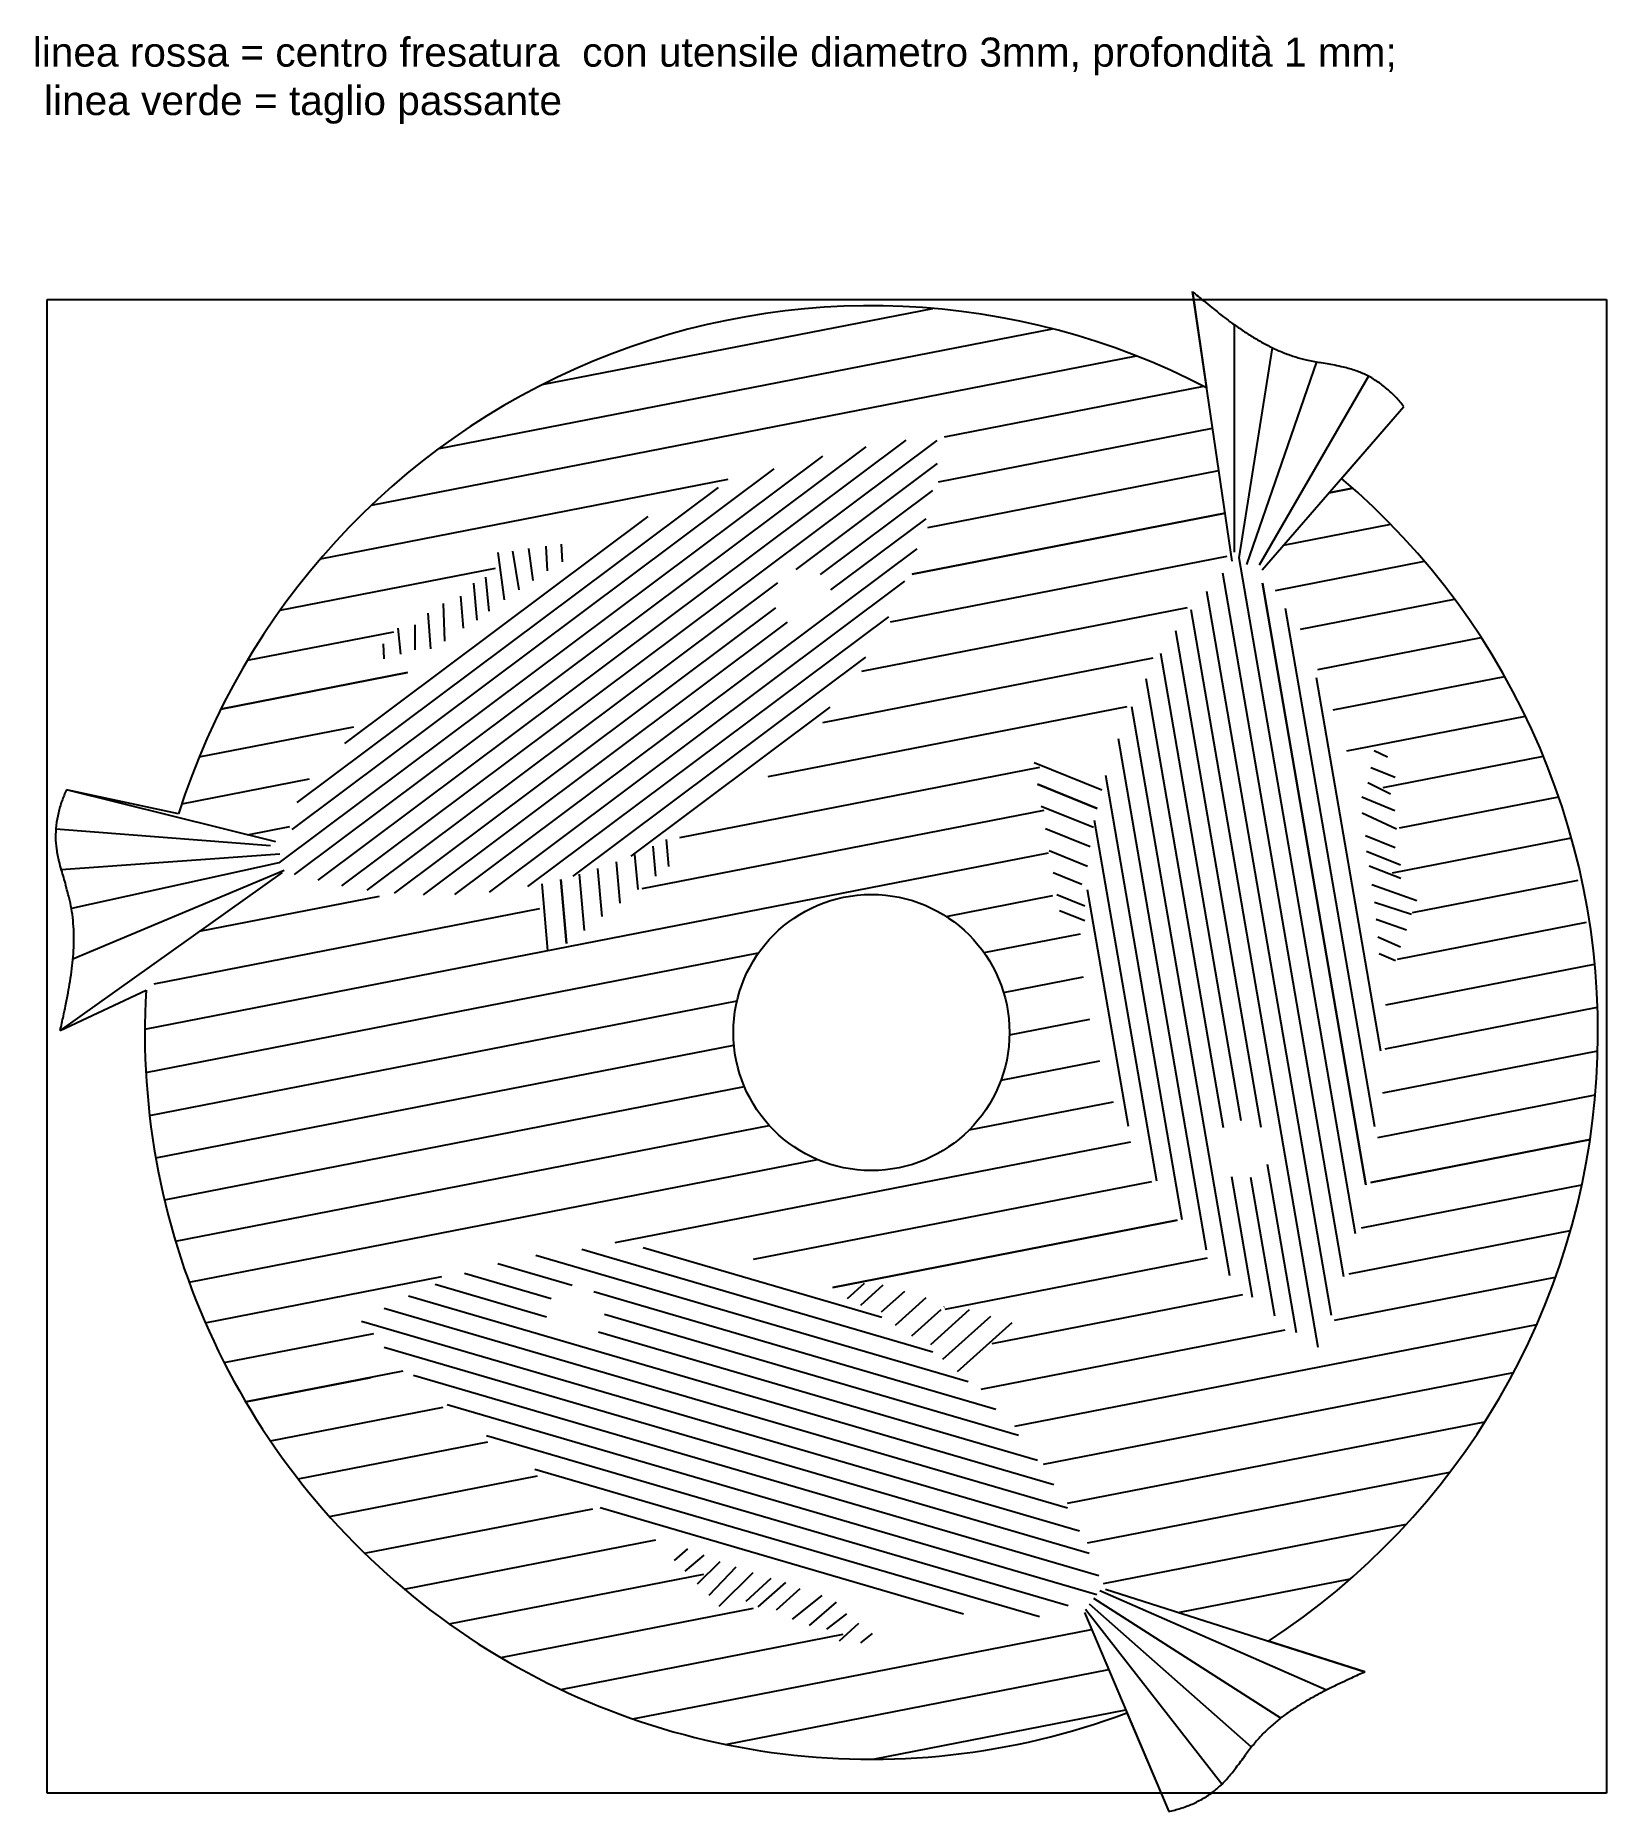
# Model space of a CAD drawing. Extents: x -7 to 534, y 0 to 611.
import ezdxf

# ---------------------------------------------------------------- set-up
doc = ezdxf.new("R2010")
doc.units = 0
doc.header["$MEASUREMENT"] = 0
doc.layers.get('0').update_dxf_attribs({"color": 1})
for name, color, linetype in [('APS_GEOMETRY', 84, 'Continuous'), ('MATERIALE_GREZZO', 7, 'Continuous'), ('PESCI', 10, 'Continuous')]:
    doc.layers.add(name, color=color, linetype=linetype)

msp = doc.modelspace()

# ---------------------------------------------------------------- linework, layer by layer
for p, q in [((167.458056, 490.843263, 5), (301.87428, 517.079512, 5)), ((131.992193, 468.917826, 5), (342.981963, 510.100206, 5)), ((108.688577, 449.366296, 5), (371.927397, 500.746993, 5)), ((305.924763, 472.861187, 5), (395.117138, 490.270345, 5)), ((303.820867, 457.447559, 5), (398.095247, 475.848657, 5)), ((91.140656, 430.938202, 5), (231.383658, 458.31176, 5)), ((300.142196, 441.726557, 5), (400.250019, 461.266265, 5)), ((438.206273, 453.671843, 5), (446.3331, 455.258091, 5)), ((446.3331, 455.258091, 5), (438.206273, 453.671843, 5)), ((438.206273, 453.671843, 5), (446.3331, 455.258091, 5)), ((294.750589, 425.671212, 5), (402.404791, 446.683873, 5)), ((402.404791, 446.683873, 5), (294.750589, 425.671212, 5)), ((294.750589, 425.671212, 5), (402.404791, 446.683873, 5)), ((422.51001, 435.605167, 5), (459.424803, 442.810441, 5)), ((77.250548, 413.224064, 5), (151.350207, 427.687326, 5)), ((287.334961, 409.220806, 5), (403.087345, 431.814123, 5)), ((419.729961, 420.059564, 5), (471.051301, 430.076803, 5)), ((428.340065, 406.737166, 5), (481.387541, 417.091324, 5)), ((277.389944, 392.276697, 5), (389.452222, 414.149754, 5)), ((66.0121, 396.027494, 5), (116.358651, 405.854467, 5)), ((434.351867, 392.907614, 5), (490.561323, 403.878948, 5)), ((56.850151, 379.236229, 5), (121.113679, 391.77961, 5)), ((121.113679, 391.77961, 5), (56.850151, 379.236229, 5)), ((56.850151, 379.236229, 5), (121.113679, 391.77961, 5)), ((264.010149, 374.662165, 5), (377.617591, 396.836818, 5)), ((439.653328, 378.939414, 5), (498.667763, 390.458242, 5)), ((245.252931, 355.998031, 5), (368.778499, 380.10857, 5)), ((49.400267, 362.779136, 5), (102.622287, 373.167363, 5)), ((444.26151, 364.835894, 5), (505.778203, 376.84313, 5)), ((456.827018, 352.285538, 5), (511.94592, 363.04401, 5)), ((43.415588, 346.608032, 5), (87.366281, 355.186619, 5)), ((214.769728, 335.045143, 5), (338.650176, 359.224949, 5)), ((462.480861, 338.386118, 5), (517.20986, 349.068486, 5)), ((201.862079, 317.522768, 5), (340.138363, 344.512449, 5)), ((66.071951, 336.027276, 5), (80.633194, 338.869436, 5)), ((459.997769, 322.898476, 5), (521.597104, 334.921843, 5)), ((30.730065, 269.117113, 5), (341.626549, 329.799948, 5)), ((466.843722, 309.23174, 5), (523.897736, 320.36792, 5)), ((49.586111, 302.823815, 5), (111.437438, 314.881252, 5)), ((306.422541, 307.925621, 5), (343.114735, 315.087447, 5)), ((33.985522, 284.755509, 5), (166.635566, 310.647024, 5)), ((454.453709, 306.813375, 5), (454.570616, 306.836194, 5)), ((461.720616, 293.228803, 5), (526.718646, 305.915549, 5)), ((319.462678, 295.467906, 5), (352.664869, 301.94853, 5)), ((31.107943, 254.187894, 5), (241.895263, 295.33076, 5)), ((457.702027, 277.441453, 5), (529.539555, 291.463178, 5)), ((326.178553, 281.77578, 5), (353.671212, 287.14198, 5)), ((32.362519, 239.429796, 5), (234.496945, 278.883732, 5)), ((457.537743, 262.406412, 5), (530.576481, 276.662597, 5)), ((328.220652, 267.171396, 5), (355.902759, 272.574573, 5)), ((34.476997, 224.839539, 5), (233.422888, 263.671115, 5)), ((325.31604, 251.601479, 5), (359.346911, 258.24385, 5)), ((456.647497, 247.229673, 5), (530.648017, 261.673585, 5)), ((37.443946, 210.415672, 5), (237.022609, 249.370758, 5)), ((455.003904, 231.905891, 5), (529.80386, 246.505841, 5)), ((314.393495, 234.46657, 5), (364.016997, 244.152413, 5)), ((41.264896, 196.158496, 5), (245.569039, 236.035932, 5)), ((192.566982, 195.684689, 5), (369.953745, 230.308212, 5)), ((452.572164, 216.428273, 5), (528.00048, 231.150871, 5)), ((528.00048, 231.150871, 5), (452.572164, 216.428273, 5)), ((45.950418, 182.070072, 5), (262.133404, 224.266099, 5)), ((240.122145, 189.963846, 5), (377.229997, 216.725464, 5)), ((449.308523, 200.788279, 5), (525.178906, 215.597162, 5)), ((267.429733, 180.290946, 5), (385.96004, 203.426477, 5)), ((385.96004, 203.426477, 5), (267.429733, 180.290946, 5)), ((445.158137, 184.975204, 5), (521.260415, 199.82935, 5)), ((306.044968, 172.825149, 5), (396.316663, 190.444976, 5)), ((51.520701, 168.154342, 5), (132.956268, 184.049475, 5)), ((440.052055, 168.97559, 5), (516.139899, 183.826919, 5)), ((322.236218, 160.982489, 5), (408.562957, 177.832314, 5)), ((318.463879, 145.243204, 5), (423.115987, 165.669896, 5)), ((330.116449, 132.514655, 5), (509.675406, 167.562161, 5)), ((58.006677, 154.417342, 5), (109.499507, 164.468054, 5)), ((119.526668, 151.422247, 5), (65.451877, 140.867571, 5)), ((65.451877, 140.867571, 5), (108.573715, 149.284377, 5)), ((339.957464, 119.432514, 5), (501.67086, 150.996806, 5)), ((73.915269, 127.516537, 5), (133.420698, 139.1312, 5)), ((348.221308, 106.042531, 5), (491.845803, 134.076111, 5)), ((83.47558, 114.379606, 5), (148.757764, 127.121816, 5)), ((355.062345, 92.374835, 5), (479.777854, 116.717634, 5)), ((94.237914, 101.477295, 5), (165.789994, 115.443304, 5)), ((106.344227, 88.83731, 5), (184.881124, 104.166662, 5)), ((360.581775, 78.449179, 5), (464.780033, 98.787285, 5)), ((119.990592, 76.497923, 5), (206.589769, 93.400924, 5)), ((135.457468, 64.513876, 5), (223.013364, 81.603615, 5)), ((386.287353, 68.463589, 5), (445.590365, 80.038744, 5)), ((153.167236, 52.96761, 5), (240.172987, 69.949969, 5)), ((198.638363, 31.837016, 5), (356.491703, 62.647877, 5)), ((173.806876, 41.993217, 5), (271.003398, 60.964678, 5)), ((230.550109, 23.062787, 5), (362.36033, 48.790379, 5)), ((281.355175, 17.976281, 5), (368.228958, 34.932882, 5))]:
    msp.add_line(p, q)
at = {"layer": 'APS_GEOMETRY'}
for p, q in [((404.844306, 430.174489), (391.149783, 522.85199)), ((391.149783, 522.85199, 5), (396.034316, 489.795981, 5)), ((442.482429, 458.593775, 5), (463.94224, 483.294395, 5)), ((42.326594, 343.241874, 5), (3.772764, 351.50788, 5)), ((1.616141, 268.689441, 5), (31.15186, 282.536437, 5)), ((450.540409, 48.009805, 5), (417.315234, 58.586431, 5)), ((368.647188, 33.945322, 5), (383.022977, 0, 5))]:
    msp.add_line(p, q, dxfattribs=at)
msp.add_circle((280.727458, 267.975493, 5), 47.5, dxfattribs=at)
for centre, radius, start, end in [((1272.106141, 1591.399954, 5), 1384.875033, 230.49638, 230.705931), ((601.949101, 772.455097, 5), 326.677916, 230.705931, 231.33744), ((280.727458, 267.975493, 5), 250, 62.53366, 162.478388), ((551.615258, 709.543987, 5), 246.10929, 231.33744, 232.399224), ((495.069396, 636.119745, 5), 153.43484, 232.399224, 233.904255), ((480.424834, 616.033905, 5), 128.577162, 233.904255, 235.868627), ((461.729879, 588.454115, 5), 95.258305, 235.868627, 238.30903), ((455.805596, 578.858501, 5), 83.981208, 238.30903, 241.238948), ((447.945877, 564.538675, 5), 67.646196, 241.238948, 244.663364), ((445.435257, 559.236195, 5), 61.779382, 244.663364, 248.572145), ((442.399052, 551.499786, 5), 53.468512, 248.572145, 252.932933), ((441.271241, 547.826268, 5), 49.625766, 252.932933, 257.288397), ((457.154592, 618.239764, 5), 121.80846, 257.288397, 259.457425), ((224.316539, -632.852978, 5), 1150.766335, 79.189038, 79.457425), ((428.020969, 433.894194, 5), 64.743764, 76.483222, 79.189038), ((431.802024, 449.623127, 5), 48.566752, 71.270188, 76.483222), ((437.770206, 467.225199, 5), 29.98041, 63.716976, 71.270188), ((436.925494, 465.514779, 5), 31.888046, 56.292736, 63.716976), ((433.841995, 460.892536, 5), 37.444403, 49.658237, 56.292736), ((432.196553, 458.955162, 5), 39.986232, 43.605, 49.658237), ((430.001355, 456.864338, 5), 43.017805, 37.908198, 43.605), ((280.727458, 267.975493, 5), 250, 303.117042, 49.682711), ((42.740284, 333.285259, 5), 43.017805, 154.937509, 160.634312), ((37.406705, 334.875802, 5), 37.444403, 166.687549, 173.322047), ((39.880233, 334.290517, 5), 39.986232, 160.634312, 166.687549), ((31.888046, 335.521942, 5), 31.888046, 173.322047, 180.746287), ((29.980572, 335.497096, 5), 29.98041, 180.746287, 188.299499), ((48.37226, 338.179989, 5), 48.566752, 188.299499, 193.512533), ((64.101474, 341.959878, 5), 64.743764, 193.512533, 196.21835), ((1106.905001, 645.2845, 5), 1150.766335, 196.21835, 196.486736), ((-113.348462, 284.136201, 5), 121.80846, 14.317708, 16.486736), ((-43.40781, 301.986873, 5), 49.625766, 9.962245, 14.317708), ((-47.192615, 301.322081, 5), 53.468512, 5.601457, 9.962245), ((-55.463799, 300.510872, 5), 61.779382, 1.692675, 5.601457), ((-61.328054, 300.337575, 5), 67.646196, 358.268259, 1.692675), ((-88.895397, 301.747726, 5), 95.258305, 352.897938, 355.338341), ((-77.655604, 300.831219, 5), 83.981208, 355.338341, 358.268259), ((-121.958615, 305.867176, 5), 128.577162, 350.933567, 352.897938), ((-237.6072, 326.786458, 5), 246.10929, 348.366751, 349.428535), ((-146.505728, 309.784238, 5), 153.43484, 349.428535, 350.933567), ((280.727458, 267.975493, 5), 250, 176.660988, 290.59004), ((-316.520817, 343.032826, 5), 326.677916, 347.735243, 348.366751), ((-1350.566094, 567.82497, 5), 1384.875034, 347.525691, 347.735243), ((547.744311, -178.163738, 5), 246.10929, 115.274013, 116.335797), ((582.142906, -251.020036, 5), 326.677915, 114.642504, 115.274013), ((1023.363673, -1212.844021, 5), 1384.875035, 114.432953, 114.642504), ((478.460851, -44.216209, 5), 95.258305, 119.805199, 122.245603), ((495.022079, -73.127659, 5), 128.577162, 117.840828, 119.805199), ((506.631034, -95.108021, 5), 153.43484, 116.335797, 117.840828), ((459.373455, -16.741259, 5), 61.779382, 128.599936, 132.508718), ((463.033636, -21.326299, 5), 67.646196, 125.17552, 128.599936), ((472.44396, -34.678392, 5), 83.981208, 122.245603, 125.17552), ((450.95335, -7.987557, 5), 49.625766, 136.869506, 141.224969), ((453.757781, -10.614698, 5), 53.468512, 132.508718, 136.869506), ((-514.338022, 705.654783, 5), 1150.766334, 323.125611, 323.393998), ((507.22777, -53.192988, 5), 121.80846, 141.224969, 143.393998), ((366.897114, 43.665825, 5), 48.566752, 315.20676, 320.419794), ((354.42895, 53.973134, 5), 64.743764, 320.419794, 323.125611), ((378.921636, 32.081121, 5), 31.888046, 300.229309, 307.653548), ((380.086983, 30.570809, 5), 29.98041, 307.653548, 315.20676), ((374.193105, 42.10184, 5), 43.017805, 281.84477, 287.541573), ((375.106814, 39.211239, 5), 39.986232, 287.541573, 293.59481), ((376.124222, 36.881909, 5), 37.444403, 293.59481, 300.229309)]:
    msp.add_arc(centre, radius, start, end, dxfattribs=at)
at = {"layer": 'MATERIALE_GREZZO'}
for p, q in [((-2.895958, 6.347307), (-2.895958, 520.079512)), ((-2.895958, 520.079512), (533.648017, 520.079512)), ((533.648017, 520.079512), (533.648017, 6.347307)), ((533.648017, 6.347307), (-2.895958, 6.347307))]:
    msp.add_line(p, q, dxfattribs=at)
at = {"layer": 'PESCI'}
for p, q in [((405.548443, 511.507872, 5), (405.548443, 433.229362, 5)), ((407.21332, 431.273869, 5), (418.727927, 503.527893, 5)), ((433.81455, 498.686308, 5), (409.834324, 428.971007, 5)), ((451.742492, 493.750954, 5), (414.182158, 428.694547, 5)), ((415.158961, 427.14398), (463.94224, 483.294395)), ((292.560424, 471.707447, 5), (90.214747, 320.331075, 5)), ((303.251455, 471.675285, 5), (98.334953, 318.375658, 5)), ((263.84472, 466.285417, 5), (76.828947, 326.377465, 5)), ((278.816737, 469.455894, 5), (82.094542, 322.286491, 5)), ((247.178963, 461.847841, 5), (81.317553, 337.765631, 5)), ((303.354371, 463.722071, 5), (254.66553, 427.297572, 5)), ((227.958589, 455.486647, 5), (83.079313, 347.101335, 5)), ((301.707012, 454.459463, 5), (263.076534, 425.559703, 5)), ((203.842478, 445.487891, 5), (99.47992, 367.41345, 5)), ((299.405737, 444.707656, 5), (266.687191, 420.230658, 5)), ((296.298856, 434.353169, 5), (137.302737, 315.406937, 5)), ((162.771811, 434.465192, 5), (164.214404, 423.518406, 5)), ((169.265215, 426.74538, 5), (168.825818, 435.265159, 5)), ((173.934299, 435.940185, 5), (174.330242, 429.848234, 5)), ((152.142524, 433.060655, 5), (154.325219, 416.796851, 5)), ((157.201122, 433.593772, 5), (159.37664, 420.298633, 5)), ((447.265715, 198.696748, 5), (407.21332, 431.273869, 5)), ((248.397108, 422.608116, 5), (107.136651, 316.930071, 5)), ((143.830579, 422.511775, 5), (144.914271, 409.871493, 5)), ((147.893493, 424.614501, 5), (149.040761, 412.974315, 5)), ((292.151536, 423.220321, 5), (149.153581, 316.24244, 5)), ((443.285917, 183.919251, 5), (401.590883, 426.034883, 5)), ((450.886528, 215.558813, 5), (415.236788, 422.570498, 5)), ((415.236788, 422.570498, 5), (450.886528, 215.558813, 5)), ((450.886528, 215.558813, 5), (415.236788, 422.570498, 5)), ((133.41031, 415.58026, 5), (133.838733, 402.553814, 5)), ((139.338465, 418.07206, 5), (140.256473, 407.097744, 5)), ((439.045775, 170.653519, 5), (396.158851, 419.690245, 5)), ((247.689628, 414.048639, 5), (116.487534, 315.895333, 5)), ((128.093724, 412.221566, 5), (129.004859, 399.948077, 5)), ((286.562749, 411.0091, 5), (162.445893, 318.156316, 5)), ((434.413196, 159.666602, 5), (390.726819, 413.345608, 5)), ((453.954768, 235.570647, 5), (423.247778, 413.880661, 5)), ((117.736968, 407.112721, 5), (118.657024, 398.181582, 5)), ((123.587449, 408.231878, 5), (123.63492, 399.606987, 5)), ((251.782495, 409.080339, 5), (126.492332, 315.349795, 5)), ((414.864214, 235.296581, 5), (385.439229, 406.162225, 5)), ((112.765825, 401.646749, 5), (112.927546, 396.540964, 5)), ((278.728451, 397.117995, 5), (177.983714, 321.750075, 5)), ((407.940467, 237.614069, 5), (380.268038, 398.302932, 5)), ((401.842659, 235.135469, 5), (375.235443, 389.638834, 5)), ((456.007611, 261.596552, 5), (433.888091, 390.04066, 5)), ((266.420195, 379.879887, 5), (197.995494, 328.690838, 5)), ((404.072633, 184.298933, 5), (370.373596, 379.983237, 5)), ((396.040514, 193.05254, 5), (365.732268, 369.04712, 5)), ((336.669307, 360.904372, 5), (360.024614, 351.488995, 5)), ((458.344499, 362.648724, 5), (453.722904, 364.824972, 5)), ((387.702877, 203.580231, 5), (361.396458, 356.336919, 5)), ((460.954328, 355.736567, 5), (452.580585, 358.975728, 5)), ((75.771969, 333.616937), (3.772764, 351.50788)), ((337.878059, 353.360801, 5), (358.438317, 345.07221, 5)), ((358.438317, 345.07221, 5), (337.878059, 353.360801, 5)), ((460.798567, 344.189342, 5), (449.451597, 348.955367, 5)), ((459.292515, 350.016514, 5), (451.588112, 353.893777, 5)), ((339.08681, 345.81723, 5), (357.088948, 338.559911, 5)), ((461.374301, 337.927119, 5), (449.575985, 343.46531, 5)), ((0.104042, 338.072401, 5), (73.946714, 332.251449, 5)), ((340.595644, 338.152684, 5), (355.981471, 331.950096, 5)), ((378.889308, 216.871581, 5), (357.536581, 340.863059, 5)), ((206.579097, 321.728144, 5), (205.65825, 332.10094, 5)), ((211.013862, 325.04826, 5), (210.189817, 334.330631, 5)), ((341.904423, 330.568788, 5), (355.122135, 325.240246, 5)), ((460.899905, 331.514082, 5), (450.707082, 335.683581, 5)), ((462.813264, 325.495012, 5), (451.061147, 330.274015, 5)), ((1.889008, 324.010602, 5), (77.13771, 329.446731, 5)), ((76.828947, 326.377465, 5), (5.453489, 310.663884, 5)), ((5.985919, 293.282881, 5), (78.699378, 323.839945, 5)), ((188.096791, 307.891246, 5), (186.629865, 324.415286, 5)), ((194.25756, 312.503545, 5), (192.997348, 326.699078, 5)), ((200.418329, 317.115845, 5), (199.340439, 329.257622, 5)), ((462.839942, 320.920296, 5), (451.949793, 325.188178, 5)), ((77.947438, 323.005111), (1.616141, 268.689441)), ((169.425023, 296.188513, 5), (167.387727, 319.137433, 5)), ((175.78479, 298.559219, 5), (173.82452, 320.640485, 5)), ((173.82452, 320.640485, 5), (175.78479, 298.559219, 5)), ((181.955096, 303.064091, 5), (180.238724, 322.397992, 5)), ((343.213202, 322.984892, 5), (353.127421, 318.988109, 5)), ((468.432601, 313.297046, 5), (452.953307, 318.743783, 5)), ((344.521981, 315.400997, 5), (354.180275, 311.507386, 5)), ((369.127488, 235.669251, 5), (355.112813, 317.049968, 5)), ((466.608627, 308.548705, 5), (453.777005, 312.652735, 5)), ((345.464092, 309.941809, 5), (354.107072, 306.457508, 5)), ((464.853287, 303.190465, 5), (454.446591, 306.880167, 5)), ((455.025775, 300.914548, 5), (462.814656, 297.434171, 5)), ((461.094422, 292.576904, 5), (455.487934, 294.992673, 5)), ((427.02734, 164.667475, 5), (417.060087, 222.545536, 5)), ((411.884232, 176.825845, 5), (404.734748, 218.341628, 5)), ((419.525084, 170.344257, 5), (411.310387, 218.045538, 5)), ((165.250419, 191.383299, 5), (314.031148, 147.898498, 5)), ((181.062529, 193.460836, 5), (301.826751, 158.164543, 5)), ((202.237641, 193.970904, 5), (284.259352, 169.998056, 5)), ((140.737559, 185.149757, 5), (170.481751, 176.456291, 5)), ((152.130034, 188.51904, 5), (177.810695, 181.01324, 5)), ((121.41268, 177.399901, 5), (343.438035, 112.50757, 5)), ((130.592273, 181.415953, 5), (168.94736, 170.205742, 5)), ((185.188381, 178.856931, 5), (323.54382, 138.419176, 5)), ((278.239117, 181.591786, 5), (272.426771, 176.361924, 5)), ((284.672142, 181.042826, 5), (276.930955, 174.077421, 5)), ((292.059851, 178.886408, 5), (284.113538, 171.736434, 5)), ((113.016944, 173.154748, 5), (348.226057, 104.409141, 5)), ((188.909612, 171.070298, 5), (331.328582, 129.444877, 5)), ((299.44756, 176.72999, 5), (288.853475, 167.19759, 5)), ((304.57275, 172.537792, 5), (294.503425, 163.477563, 5)), ((314.383323, 172.56143, 5), (301.069549, 160.581895, 5)), ((305.720208, 173.570257, 5), (305.687811, 173.541106, 5)), ((105.279526, 168.717185, 5), (352.355763, 96.503122, 5)), ((186.83629, 164.977265, 5), (337.866155, 120.8351, 5)), ((321.690859, 170.332874, 5), (305.211675, 155.505149, 5)), ((328.998395, 168.104318, 5), (310.27896, 151.260849, 5)), ((113.113767, 159.728425, 5), (355.668553, 88.835866, 5)), ((123.167509, 150.090962, 5), (358.981344, 81.168611, 5)), ((134.693668, 140.023148, 5), (358.313312, 74.664847, 5)), ((148.250139, 129.361927, 5), (348.422868, 70.856559, 5)), ((164.878853, 117.813186, 5), (338.547806, 67.054194, 5)), ((187.356189, 104.534205, 5), (312.457147, 67.970396, 5)), ((212.951122, 86.352972, 5), (217.584527, 90.32792, 5)), ((223.107253, 88.141212, 5), (216.558632, 82.673555, 5)), ((220.833854, 78.313117, 5), (228.72069, 86.040408, 5)), ((224.875968, 74.382053, 5), (234.200429, 84.105633, 5)), ((228.34005, 70.657303, 5), (240.033972, 82.16937, 5)), ((237.645302, 72.331839, 5), (246.263935, 80.239387, 5)), ((241.766528, 70.34583, 5), (251.223025, 78.803122, 5)), ((248.014173, 69.420042, 5), (256.238047, 76.744402, 5)), ((253.566623, 66.176218, 5), (263.725403, 74.341451, 5)), ((437.284702, 41.761084, 5), (359.290333, 75.934148, 5)), ((361.270543, 76.427232), (450.540409, 48.009805)), ((259.444987, 63.941998, 5), (268.711818, 72.041045, 5)), ((265.341292, 62.734636, 5), (272.20932, 67.952028, 5)), ((354.016305, 68.492995), (383.022977, 0)), ((401.267378, 9.347307, 5), (354.354818, 69.52215, 5)), ((411.451664, 22.082976, 5), (355.738215, 71.319396, 5)), ((421.559732, 32.11426, 5), (357.260681, 73.297315, 5)), ((269.749519, 58.72862, 5), (276.33842, 64.827646, 5)), ((277.105435, 58.036085, 5), (281.090948, 61.231533, 5))]:
    msp.add_line(p, q, dxfattribs=at)

# ---------------------------------------------------------------- texts
at = {"insert": (-7.83461, 610.243294), "char_height": 10, "attachment_point": 1}
msp.add_mtext_dynamic_manual_height_columns('{\\fArial|b0|i0|c0|p34;\\C0;linea rossa = centro fresatura  con utensile diametro 3mm, profondità 1 mm;   linea verde = taglio passante}', width=473.86464548, gutter_width=1, heights=[0], dxfattribs=at)

doc.saveas('drawing.dxf')
